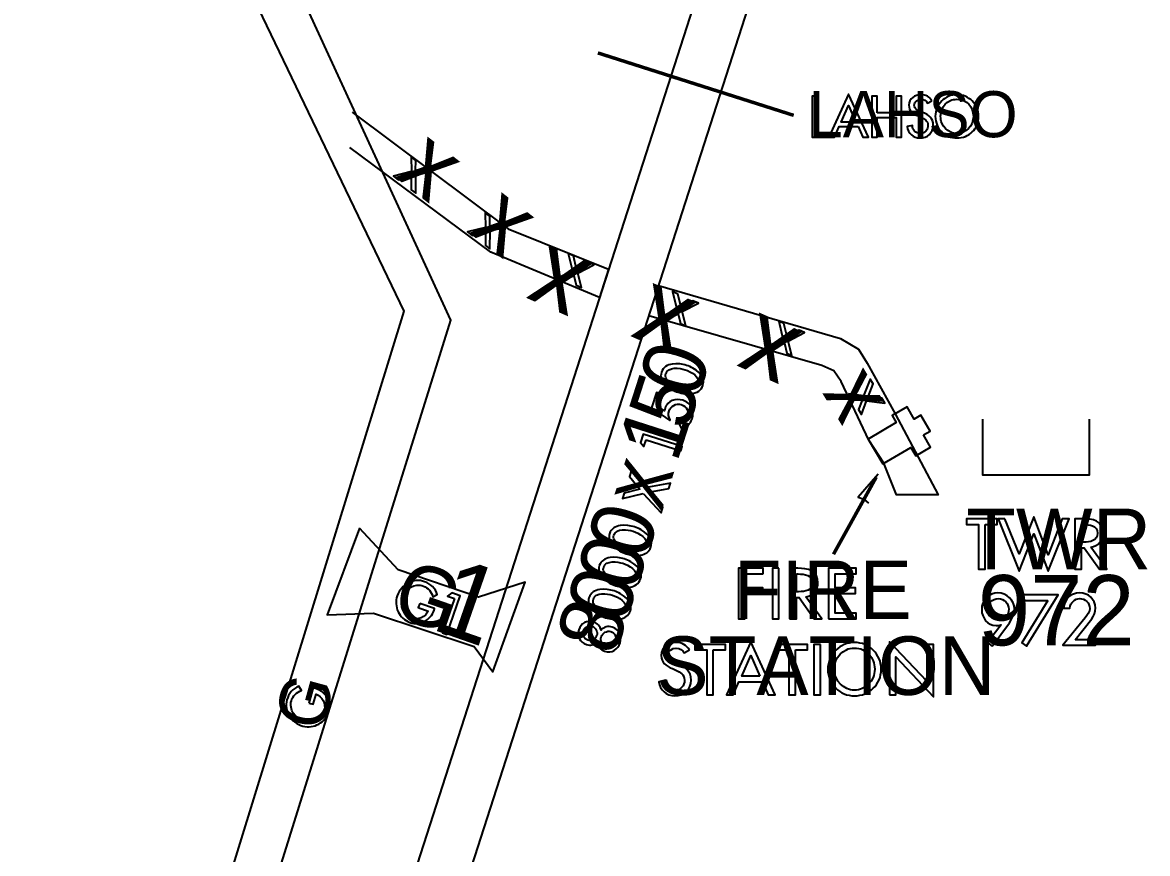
# Model space of a CAD drawing. Extents: x 0.25 to 5.47, y 0.33 to 5.65.
# Drawn here: x 2.989 to 4.735, y 2.204 to 3.494 of the extents above; entities that cross this region are included whole.
import ezdxf

# ---------------------------------------------------------------- set-up
doc = ezdxf.new("R2010")
doc.units = 0
doc.header["$MEASUREMENT"] = 0

msp = doc.modelspace()

# ---------------------------------------------------------------- linework, layer by layer
at = {"color": 0}
for points in [[(3.31044, 1.01557), (4.62819, 5.11083), (4.55013, 5.13487), (3.23236, 1.03944)], [(4.22347, 3.37989), (4.21511, 3.37989), (4.21511, 3.31614), (4.24289, 3.31614), (4.24289, 3.32319), (4.22347, 3.32319), (4.22347, 3.37989)], [(4.28624, 3.33263), (4.29362, 3.31614), (4.30225, 3.31614), (4.27154, 3.38319), (4.24083, 3.31614), (4.24946, 3.31614), (4.25678, 3.33263), (4.28624, 3.33263)], [(4.31597, 3.35389), (4.31597, 3.37989), (4.30761, 3.37989), (4.30761, 3.31614), (4.31597, 3.31614), (4.31597, 3.34679), (4.34554, 3.34679), (4.34554, 3.31614), (4.35374, 3.31614), (4.35374, 3.37989), (4.34554, 3.37989), (4.34554, 3.35389), (4.31597, 3.35389)], [(4.40082, 3.37294), (4.39931, 3.375), (4.39762, 3.37696), (4.39583, 3.37847), (4.39378, 3.37989), (4.39154, 3.38097), (4.38932, 3.38167), (4.38683, 3.38211), (4.38417, 3.38222), (4.38053, 3.38194), (4.37706, 3.38124), (4.37392, 3.37989), (4.37099, 3.37804), (4.3686, 3.37571), (4.36664, 3.37294), (4.36556, 3.36957), (4.36513, 3.36583), (4.3654, 3.36262), (4.36626, 3.35986), (4.36762, 3.35736), (4.36947, 3.35525), (4.37153, 3.35346), (4.37403, 3.35194), (4.37651, 3.35053), (4.37929, 3.34918), (4.38363, 3.34739), (4.38764, 3.34543), (4.39128, 3.34278), (4.39264, 3.34125), (4.39378, 3.33946), (4.39442, 3.33735), (4.39458, 3.33485), (4.39442, 3.33236), (4.39378, 3.33003), (4.39279, 3.32781), (4.39139, 3.32585), (4.3896, 3.32433), (4.38764, 3.32308), (4.38542, 3.32237), (4.38292, 3.3221), (4.38043, 3.32221), (4.37804, 3.32292), (4.37597, 3.324), (4.37403, 3.32557), (4.3725, 3.32736), (4.37136, 3.32943), (4.37071, 3.33192), (4.37044, 3.33442), (4.36219, 3.33279), (4.36307, 3.32904), (4.36442, 3.32557), (4.36637, 3.32249), (4.36887, 3.31988), (4.37169, 3.31776), (4.37483, 3.31625), (4.37847, 3.31526), (4.38222, 3.315), (4.38639, 3.31526), (4.39031, 3.3164), (4.39378, 3.31803), (4.39681, 3.32042), (4.39931, 3.32335), (4.40126, 3.32667), (4.4025, 3.33057), (4.40294, 3.33485), (4.40261, 3.33876), (4.40169, 3.34207), (4.40012, 3.345), (4.39822, 3.3475), (4.39583, 3.34961), (4.39318, 3.35151), (4.39014, 3.35319), (4.38683, 3.3546), (4.38222, 3.35639), (4.37918, 3.35792), (4.37625, 3.35986), (4.37517, 3.36094), (4.37418, 3.36253), (4.37358, 3.36404), (4.37332, 3.36583), (4.37358, 3.36789), (4.37429, 3.36974), (4.37543, 3.37136), (4.37679, 3.37261), (4.38026, 3.37457), (4.384, 3.37517), (4.38737, 3.37483), (4.38997, 3.37358), (4.39236, 3.37169), (4.39415, 3.36903), (4.40082, 3.37294)], [(4.43972, 3.38222), (4.43642, 3.38211), (4.43306, 3.38167), (4.42985, 3.38086), (4.42681, 3.37972), (4.42389, 3.37819), (4.42111, 3.37651), (4.41846, 3.37472), (4.41612, 3.3725), (4.4139, 3.37011), (4.41194, 3.36751), (4.41015, 3.36475), (4.40875, 3.36182), (4.40767, 3.35872), (4.40679, 3.35542), (4.40625, 3.35211), (4.40608, 3.34864), (4.40625, 3.345), (4.40679, 3.34153), (4.40767, 3.33822), (4.40875, 3.33512), (4.41015, 3.33208), (4.41178, 3.32943), (4.41374, 3.32682), (4.41596, 3.32443), (4.41835, 3.32237), (4.42096, 3.32042), (4.42378, 3.3189), (4.42665, 3.31749), (4.42974, 3.3164), (4.43294, 3.31554), (4.43625, 3.31515), (4.43972, 3.315), (4.44303, 3.31515), (4.4464, 3.31554), (4.44971, 3.3164), (4.45281, 3.31749), (4.45568, 3.3189), (4.4585, 3.32042), (4.4611, 3.32237), (4.46349, 3.32443), (4.46571, 3.32682), (4.46767, 3.32943), (4.46929, 3.33208), (4.47071, 3.33512), (4.47179, 3.33822), (4.47265, 3.34153), (4.47319, 3.345), (4.47331, 3.34864), (4.47319, 3.35211), (4.47265, 3.35542), (4.47179, 3.35872), (4.47071, 3.36182), (4.46929, 3.36475), (4.4675, 3.36751), (4.46556, 3.37011), (4.46332, 3.3725), (4.46099, 3.37472), (4.45833, 3.37651), (4.45557, 3.37819), (4.45264, 3.37972), (4.4496, 3.38086), (4.4464, 3.38167), (4.44303, 3.38211), (4.43972, 3.38222)], [(4.43972, 3.3221), (4.43722, 3.32221), (4.43474, 3.32249), (4.43224, 3.32319), (4.43001, 3.324), (4.42567, 3.32656), (4.42182, 3.32969), (4.41872, 3.33361), (4.41639, 3.33822), (4.41542, 3.34056), (4.41488, 3.34321), (4.41444, 3.34581), (4.41428, 3.34864), (4.41444, 3.35124), (4.41471, 3.35389), (4.41542, 3.35639), (4.41612, 3.35889), (4.41846, 3.36333), (4.42139, 3.36735), (4.42513, 3.37056), (4.42947, 3.37304), (4.43181, 3.37403), (4.43431, 3.37457), (4.43696, 3.375), (4.43972, 3.37517), (4.44249, 3.375), (4.44515, 3.37457), (4.44764, 3.37403), (4.44997, 3.37304), (4.45432, 3.37056), (4.45806, 3.36735), (4.46099, 3.36333), (4.46322, 3.35889), (4.46403, 3.35639), (4.46457, 3.35389), (4.465, 3.35124), (4.46511, 3.34864), (4.465, 3.34581), (4.46457, 3.34321), (4.46386, 3.34056), (4.46306, 3.33822), (4.46072, 3.33361), (4.45763, 3.32969), (4.45378, 3.32656), (4.44943, 3.324), (4.44721, 3.32319), (4.44472, 3.32249), (4.44222, 3.32221), (4.43972, 3.3221)], [(4.28293, 3.33974), (4.26014, 3.33974), (4.27154, 3.36567), (4.28293, 3.33974)], [(3.59293, 3.26281), (3.56526, 3.25586), (3.57249, 3.25028), (3.59278, 3.25586), (3.59278, 3.2346), (3.59988, 3.22917), (3.59999, 3.25722), (3.62235, 3.26238), (3.61513, 3.26807), (3.59944, 3.26443), (3.59961, 3.28), (3.5925, 3.28554), (3.59293, 3.26281)], [(3.70779, 3.17626), (3.68012, 3.16932), (3.6875, 3.16374), (3.70779, 3.16943), (3.70779, 3.14806), (3.71474, 3.14264), (3.715, 3.17068), (3.73736, 3.176), (3.73014, 3.18153), (3.71446, 3.17806), (3.71457, 3.19362), (3.70751, 3.199), (3.70779, 3.17626)], [(3.85113, 3.10487), (3.87625, 3.11822), (3.86778, 3.12196), (3.84944, 3.11154), (3.84446, 3.13222), (3.83626, 3.13585), (3.84278, 3.10861), (3.82237, 3.09819), (3.83068, 3.09446), (3.84517, 3.10167), (3.84864, 3.08653), (3.85682, 3.0829), (3.85113, 3.10487)], [(4.01307, 3.04542), (4.03836, 3.0586), (4.02983, 3.06233), (4.0115, 3.05208), (4.0064, 3.07275), (3.99832, 3.07639), (4.00489, 3.04904), (3.98432, 3.03863), (3.99278, 3.03489), (4.00711, 3.0421), (4.01069, 3.02696), (4.01888, 3.02333), (4.01307, 3.04542)], [(4.1779, 2.99957), (4.20307, 3.01292), (4.19461, 3.01654), (4.17626, 3.00624), (4.17122, 3.02696), (4.16303, 3.03054), (4.1696, 3.00319), (4.14903, 2.99278), (4.1575, 2.98915), (4.17193, 2.99625), (4.1754, 2.98113), (4.1836, 2.97749), (4.1779, 2.99957)], [(4.04531, 2.93083), (4.04585, 2.93375), (4.04611, 2.93642), (4.04585, 2.93918), (4.04514, 2.94168), (4.04417, 2.94417), (4.04275, 2.9464), (4.04112, 2.94862), (4.03917, 2.95068), (4.03489, 2.95443), (4.03, 2.95751), (4.0275, 2.95888), (4.02485, 2.96001), (4.02235, 2.96099), (4.02001, 2.96181), (4.01753, 2.96263), (4.01497, 2.96322), (4.01221, 2.96376), (4.00933, 2.96419), (4.00347, 2.96446), (3.99778, 2.96403), (3.99501, 2.96349), (3.99235, 2.96263), (3.98986, 2.96153), (3.98753, 2.96029), (3.98557, 2.9585), (3.98372, 2.95654), (3.98221, 2.95415), (3.98112, 2.95139), (3.98042, 2.94846), (3.98025, 2.94569), (3.98058, 2.94303), (3.98122, 2.94043), (3.98221, 2.93804), (3.98361, 2.93571), (3.98529, 2.93349), (3.98719, 2.93138), (3.99164, 2.92779), (3.99669, 2.92458), (3.99918, 2.92333), (4.00168, 2.9221), (4.00418, 2.92111), (4.00667, 2.92031), (4.009, 2.9196), (4.01167, 2.91889), (4.01443, 2.91835), (4.01719, 2.91808), (4.02306, 2.91764), (4.02875, 2.91818), (4.03153, 2.91872), (4.03418, 2.9196), (4.03651, 2.92057), (4.0389, 2.92193), (4.04085, 2.92361), (4.04264, 2.92567), (4.04406, 2.92806), (4.04531, 2.93083)], [(3.9879, 2.94917), (3.98876, 2.95111), (3.98986, 2.95281), (3.99126, 2.95404), (3.99278, 2.95514), (3.99669, 2.95665), (4.00097, 2.95736), (4.00553, 2.95736), (4.00999, 2.95692), (4.01417, 2.95611), (4.01779, 2.95514), (4.02126, 2.95389), (4.02512, 2.9521), (4.02903, 2.94988), (4.03267, 2.9471), (4.03569, 2.94401), (4.03792, 2.94069), (4.03863, 2.93892), (4.0389, 2.93696), (4.0389, 2.935), (4.03847, 2.93294), (4.03765, 2.9311), (4.03651, 2.92947), (4.03515, 2.92806), (4.03347, 2.92708), (4.02974, 2.92557), (4.02539, 2.92486), (4.021, 2.92486), (4.01654, 2.92529), (4.01237, 2.926), (4.00874, 2.92692), (4.00526, 2.92833), (4.00142, 2.93012), (3.9975, 2.93235), (3.99376, 2.935), (3.99067, 2.93804), (3.9885, 2.94151), (3.98779, 2.94336), (3.98736, 2.94526), (3.98753, 2.94721), (3.9879, 2.94917)], [(4.29932, 2.90679), (4.32764, 2.90332), (4.32292, 2.91124), (4.30192, 2.91319), (4.30957, 2.93321), (4.30485, 2.94069), (4.29471, 2.91461), (4.27192, 2.91775), (4.27669, 2.90989), (4.29264, 2.90767), (4.28678, 2.89318), (4.2915, 2.88542), (4.29932, 2.90679)], [(3.98025, 2.91764), (3.97347, 2.91986), (3.96582, 2.89583), (3.99403, 2.87651), (3.99447, 2.87793), (3.99289, 2.88097), (3.99224, 2.88433), (3.99208, 2.88781), (3.99278, 2.89111), (3.99403, 2.89387), (3.99571, 2.89626), (3.99778, 2.89833), (4.00028, 2.89985), (4.00304, 2.90099), (4.00597, 2.90169), (4.0089, 2.90169), (4.01183, 2.90099), (4.01471, 2.89974), (4.01719, 2.89806), (4.01932, 2.89583), (4.021, 2.89333), (4.02208, 2.89057), (4.02262, 2.88764), (4.02262, 2.8846), (4.02192, 2.88151), (4.02111, 2.87944), (4.02001, 2.87765), (4.01844, 2.87582), (4.01682, 2.87418), (4.01486, 2.87294), (4.01292, 2.87181), (4.01069, 2.8711), (4.00863, 2.87082), (4.0121, 2.8635), (4.01486, 2.86431), (4.01764, 2.8654), (4.02001, 2.86697), (4.02235, 2.86888), (4.02431, 2.87099), (4.02599, 2.87349), (4.02735, 2.87597), (4.02849, 2.87875), (4.02919, 2.88112), (4.02957, 2.88346), (4.02974, 2.88569), (4.02974, 2.88807), (4.02919, 2.89236), (4.02761, 2.89638), (4.02539, 2.90001), (4.02235, 2.90321), (4.02067, 2.90457), (4.01861, 2.90582), (4.01654, 2.90679), (4.01417, 2.90767), (4.00999, 2.90864), (4.00569, 2.90901), (4.00168, 2.90847), (3.99778, 2.90733), (3.99414, 2.90554), (3.9911, 2.90294), (3.98975, 2.90136), (3.98861, 2.89958), (3.98753, 2.89762), (3.98682, 2.89556), (3.98557, 2.89111), (3.97418, 2.89903), (3.98025, 2.91764)], [(4.38792, 2.85389), (4.39822, 2.85986), (4.38374, 2.8846), (4.37332, 2.87847), (4.36219, 2.89751), (4.33931, 2.884), (4.34554, 2.87321), (4.30192, 2.8475), (4.3246, 2.80886), (4.36833, 2.83458), (4.37597, 2.82167), (4.39887, 2.83512), (4.38792, 2.85389)], [(4.47917, 2.87819), (4.47917, 2.79221), (4.64513, 2.79221), (4.64513, 2.87819)], [(3.95736, 2.8464), (4.01124, 2.82904), (4.01346, 2.83583), (3.95281, 2.85525), (3.94846, 2.84207), (3.95389, 2.83583), (3.95736, 2.8464)], [(3.95264, 2.76318), (3.98058, 2.73318), (3.98318, 2.74164), (3.96137, 2.76514), (3.99262, 2.77083), (3.99528, 2.77929), (3.9554, 2.77181), (3.93431, 2.7979), (3.93153, 2.78928), (3.94749, 2.76958), (3.92333, 2.76361), (3.92057, 2.75499), (3.95264, 2.76318)], [(4.31722, 2.79318), (4.28624, 2.75722), (4.29531, 2.75418), (4.30225, 2.74821)], [(4.48335, 2.715), (4.50206, 2.715), (4.50206, 2.72374), (4.45432, 2.72374), (4.45432, 2.715), (4.47304, 2.715), (4.47304, 2.64529), (4.48335, 2.64529), (4.48335, 2.715)], [(4.51417, 2.72374), (4.50347, 2.72374), (4.5364, 2.64236), (4.55875, 2.70031), (4.58111, 2.64236), (4.61404, 2.72374), (4.60319, 2.72374), (4.58111, 2.66792), (4.55875, 2.72667), (4.5364, 2.66906), (4.51417, 2.72374)], [(4.64762, 2.67974), (4.65181, 2.68056), (4.65543, 2.68224), (4.65864, 2.68446), (4.66124, 2.68722), (4.66347, 2.69043), (4.66499, 2.6939), (4.66596, 2.69775), (4.66639, 2.70182), (4.66569, 2.70725), (4.66374, 2.71224), (4.66069, 2.71669), (4.65642, 2.72017), (4.65136, 2.72222), (4.646, 2.72319), (4.64057, 2.72364), (4.63499, 2.72374), (4.62278, 2.72374), (4.62278, 2.64529), (4.63292, 2.64529), (4.63292, 2.6786), (4.6371, 2.6786), (4.66069, 2.64529), (4.67219, 2.64529), (4.64762, 2.67974)], [(3.96457, 2.68001), (3.96528, 2.68294), (3.96556, 2.68571), (3.96528, 2.68832), (3.96457, 2.69081), (3.9636, 2.69336), (3.96224, 2.69553), (3.96056, 2.69775), (3.95861, 2.69988), (3.95432, 2.70361), (3.94943, 2.70665), (3.94683, 2.70806), (3.94428, 2.70915), (3.94179, 2.71012), (3.93946, 2.71099), (3.93696, 2.71181), (3.93431, 2.71235), (3.93164, 2.71289), (3.92876, 2.71332), (3.9229, 2.7136), (3.91721, 2.71322), (3.91444, 2.71263), (3.91178, 2.71181), (3.90929, 2.71083), (3.90696, 2.70942), (3.905, 2.70779), (3.90321, 2.70568), (3.90169, 2.70335), (3.90056, 2.70057), (3.89985, 2.69764), (3.89974, 2.69488), (3.90001, 2.69222), (3.90072, 2.68956), (3.90169, 2.68722), (3.90306, 2.68485), (3.90474, 2.68261), (3.90668, 2.68056), (3.91114, 2.67692), (3.91612, 2.67378), (3.91862, 2.67253), (3.92111, 2.67122), (3.92361, 2.67031), (3.92611, 2.66943), (3.9285, 2.66872), (3.9311, 2.66808), (3.93386, 2.66749), (3.93668, 2.66721), (3.94249, 2.66683), (3.94819, 2.66737), (3.95096, 2.66792), (3.95361, 2.66872), (3.95594, 2.66971), (3.95833, 2.67111), (3.96029, 2.6729), (3.96208, 2.67486), (3.96349, 2.67725), (3.96457, 2.68001)], [(3.90733, 2.69846), (3.90804, 2.70031), (3.90929, 2.70193), (3.91069, 2.70318), (3.91222, 2.70432), (3.91612, 2.70583), (3.92042, 2.70654), (3.92503, 2.70654), (3.92947, 2.70611), (3.9336, 2.70529), (3.93722, 2.70432), (3.94069, 2.70307), (3.94444, 2.70122), (3.94835, 2.699), (3.9521, 2.69624), (3.95514, 2.69319), (3.95736, 2.68989), (3.95806, 2.68804), (3.95833, 2.68608), (3.95833, 2.68419), (3.9579, 2.68207), (3.95708, 2.68028), (3.95594, 2.6786), (3.95458, 2.67725), (3.9529, 2.67626), (3.94917, 2.67469), (3.94488, 2.67404), (3.94043, 2.67404), (3.93582, 2.67443), (3.93164, 2.67529), (3.92817, 2.67626), (3.92469, 2.67751), (3.92085, 2.67931), (3.91694, 2.68153), (3.91319, 2.68419), (3.91015, 2.68722), (3.90793, 2.69069), (3.90722, 2.69249), (3.90679, 2.69444), (3.90679, 2.6964), (3.90733, 2.69846)], [(4.63292, 2.715), (4.63558, 2.715), (4.63943, 2.71485), (4.64318, 2.71457), (4.64692, 2.71386), (4.65028, 2.71263), (4.65321, 2.71099), (4.65554, 2.7085), (4.65707, 2.7054), (4.65767, 2.70139), (4.65707, 2.69721), (4.65571, 2.69401), (4.65349, 2.69168), (4.65072, 2.68989), (4.64751, 2.68858), (4.64388, 2.68793), (4.63997, 2.6875), (4.63612, 2.68733), (4.63292, 2.68733), (4.63292, 2.715)], [(3.94874, 2.63026), (3.94933, 2.63319), (3.9496, 2.63596), (3.94933, 2.63861), (3.94862, 2.64128), (3.94764, 2.64361), (3.94624, 2.646), (3.94461, 2.64822), (3.94265, 2.65013), (3.93832, 2.65386), (3.93349, 2.65696), (3.93099, 2.65831), (3.92833, 2.65956), (3.92583, 2.66054), (3.92344, 2.6614), (3.92096, 2.66211), (3.91846, 2.66276), (3.91569, 2.66319), (3.91276, 2.66363), (3.90696, 2.66401), (3.90126, 2.66363), (3.89849, 2.66303), (3.89583, 2.66222), (3.89333, 2.66114), (3.89094, 2.65972), (3.88906, 2.65804), (3.88721, 2.65597), (3.88569, 2.6536), (3.8846, 2.65099), (3.8839, 2.64806), (3.88374, 2.64529), (3.884, 2.64253), (3.88471, 2.63997), (3.88569, 2.63747), (3.8871, 2.63525), (3.88872, 2.63303), (3.89068, 2.63097), (3.89513, 2.62722), (3.90012, 2.62418), (3.90261, 2.62278), (3.90517, 2.62169), (3.90767, 2.62056), (3.91015, 2.61974), (3.91249, 2.61903), (3.91515, 2.61849), (3.91792, 2.61789), (3.92068, 2.61751), (3.92654, 2.61724), (3.93224, 2.61762), (3.935, 2.61822), (3.93767, 2.61903), (3.94, 2.62011), (3.94239, 2.62153), (3.94428, 2.62321), (3.94613, 2.62517), (3.94749, 2.62765), (3.94874, 2.63026)], [(3.89139, 2.64876), (3.89219, 2.65072), (3.89333, 2.65224), (3.89475, 2.6536), (3.89626, 2.65474), (3.90012, 2.65608), (3.90446, 2.65679), (3.90901, 2.65679), (3.91347, 2.65642), (3.91764, 2.65554), (3.92122, 2.65457), (3.92469, 2.65332), (3.9286, 2.65153), (3.93251, 2.64931), (3.93608, 2.64665), (3.93918, 2.64361), (3.9414, 2.64014), (3.94206, 2.63835), (3.94239, 2.6365), (3.94239, 2.63444), (3.94194, 2.63249), (3.94114, 2.63053), (3.94, 2.6289), (3.93858, 2.62765), (3.93696, 2.62651), (3.93321, 2.625), (3.92887, 2.62429), (3.92443, 2.62429), (3.91997, 2.62472), (3.91585, 2.62554), (3.91222, 2.62651), (3.90875, 2.62776), (3.90483, 2.62956), (3.90099, 2.63178), (3.89725, 2.6346), (3.89415, 2.63764), (3.89193, 2.64094), (3.89128, 2.64279), (3.89085, 2.64475), (3.89094, 2.64665), (3.89139, 2.64876)], [(4.13906, 2.63807), (4.13906, 2.64681), (4.10053, 2.64681), (4.10053, 2.56819), (4.11068, 2.56819), (4.11068, 2.60747), (4.13818, 2.60747), (4.13818, 2.61626), (4.11068, 2.61626), (4.11068, 2.63807), (4.13906, 2.63807)], [(4.16336, 2.64681), (4.15321, 2.64681), (4.15321, 2.56819), (4.16336, 2.56819), (4.16336, 2.64681)], [(4.20529, 2.60265), (4.20942, 2.60362), (4.21322, 2.60525), (4.21636, 2.60747), (4.21903, 2.61014), (4.22125, 2.61333), (4.22276, 2.61697), (4.22374, 2.62071), (4.22401, 2.62472), (4.22331, 2.63015), (4.22151, 2.63525), (4.21832, 2.63971), (4.21419, 2.64307), (4.20915, 2.64513), (4.20378, 2.64626), (4.19819, 2.64665), (4.19276, 2.64681), (4.18039, 2.64681), (4.18039, 2.56819), (4.19054, 2.56819), (4.19054, 2.60167), (4.19488, 2.60167), (4.21832, 2.56819), (4.22999, 2.56819), (4.20529, 2.60265)], [(4.19054, 2.63807), (4.19336, 2.63807), (4.1971, 2.63792), (4.20096, 2.63764), (4.20469, 2.63683), (4.20806, 2.63569), (4.21099, 2.6339), (4.21332, 2.63151), (4.21474, 2.62831), (4.21528, 2.62446), (4.21485, 2.62028), (4.21349, 2.61708), (4.21126, 2.61458), (4.2085, 2.61279), (4.20514, 2.61165), (4.20156, 2.61083), (4.19775, 2.61057), (4.1939, 2.6104), (4.19054, 2.6104), (4.19054, 2.63807)], [(4.24029, 2.56819), (4.28304, 2.56819), (4.28304, 2.57693), (4.25043, 2.57693), (4.25043, 2.60747), (4.28207, 2.60747), (4.28207, 2.61626), (4.25043, 2.61626), (4.25043, 2.63807), (4.28304, 2.63807), (4.28304, 2.64681), (4.24029, 2.64681), (4.24029, 2.56819)], [(3.60596, 2.59233), (3.60362, 2.58572), (3.61887, 2.5804), (3.61708, 2.57693), (3.61475, 2.57417), (3.61165, 2.57183), (3.60818, 2.56999), (3.60444, 2.5689), (3.60069, 2.56836), (3.59694, 2.56847), (3.59332, 2.56928), (3.59099, 2.57026), (3.58886, 2.5715), (3.58681, 2.57292), (3.58501, 2.57443), (3.58192, 2.57818), (3.57969, 2.58251), (3.57818, 2.58724), (3.57747, 2.59207), (3.57764, 2.59694), (3.57889, 2.60167), (3.57986, 2.60433), (3.58111, 2.60682), (3.58251, 2.60906), (3.58415, 2.61111), (3.58778, 2.61475), (3.59207, 2.61751), (3.59668, 2.61947), (3.60151, 2.62044), (3.60389, 2.62056), (3.60656, 2.62044), (3.60906, 2.62001), (3.61154, 2.61931), (3.61415, 2.61822), (3.61654, 2.61664), (3.61887, 2.61486), (3.62082, 2.61279), (3.62278, 2.6104), (3.62429, 2.60792), (3.62554, 2.60525), (3.62642, 2.60238), (3.63319, 2.60596), (3.63194, 2.60943), (3.63026, 2.61279), (3.62819, 2.61567), (3.62571, 2.61849), (3.62304, 2.62082), (3.62001, 2.62294), (3.61681, 2.62472), (3.6135, 2.62608), (3.61029, 2.62696), (3.6071, 2.62765), (3.60374, 2.62776), (3.60053, 2.62776), (3.59739, 2.62739), (3.59418, 2.62651), (3.5911, 2.62554), (3.58822, 2.62418), (3.58539, 2.62261), (3.58279, 2.62071), (3.58029, 2.6186), (3.5779, 2.6161), (3.57585, 2.6135), (3.57389, 2.61068), (3.57237, 2.60747), (3.57096, 2.60417), (3.56999, 2.60113), (3.56944, 2.59793), (3.56917, 2.59472), (3.56928, 2.59153), (3.56961, 2.58849), (3.57026, 2.58539), (3.57113, 2.58236), (3.57237, 2.57943), (3.57389, 2.57667), (3.57557, 2.574), (3.57747, 2.57167), (3.57969, 2.56928), (3.58208, 2.56739), (3.58475, 2.56554), (3.58751, 2.56401), (3.59056, 2.56278), (3.59358, 2.56179), (3.59668, 2.56125), (3.59972, 2.56099), (3.60265, 2.56108), (3.60542, 2.56142), (3.60818, 2.56196), (3.61094, 2.56293), (3.6135, 2.56401), (3.61583, 2.56554), (3.61822, 2.56722), (3.62028, 2.56917), (3.62224, 2.57124), (3.62403, 2.57362), (3.62571, 2.57622), (3.62706, 2.57904), (3.62831, 2.58208), (3.62901, 2.58431), (3.60596, 2.59233)], [(3.65972, 2.59999), (3.64111, 2.54639), (3.64779, 2.54406), (3.66872, 2.60433), (3.65571, 2.60889), (3.64914, 2.60362), (3.65972, 2.59999)], [(3.93278, 2.58068), (3.93349, 2.5835), (3.9336, 2.58626), (3.93332, 2.58903), (3.93261, 2.59153), (3.93164, 2.59403), (3.93028, 2.59625), (3.9286, 2.59847), (3.92665, 2.60053), (3.92236, 2.60417), (3.91749, 2.60736), (3.91499, 2.60872), (3.91238, 2.60986), (3.91, 2.61083), (3.9075, 2.61165), (3.90517, 2.61253), (3.9025, 2.61307), (3.89974, 2.61361), (3.89681, 2.61404), (3.89094, 2.61431), (3.88525, 2.61388), (3.88249, 2.61333), (3.87989, 2.61253), (3.87739, 2.61139), (3.87517, 2.61014), (3.87304, 2.60835), (3.87125, 2.60639), (3.86974, 2.604), (3.8686, 2.60124), (3.86789, 2.59831), (3.86778, 2.59554), (3.86806, 2.59293), (3.86876, 2.59028), (3.86974, 2.58789), (3.87125, 2.58556), (3.87294, 2.58333), (3.87472, 2.58128), (3.87918, 2.57764), (3.88417, 2.57443), (3.88667, 2.57308), (3.88932, 2.57194), (3.89182, 2.57096), (3.89415, 2.57015), (3.89665, 2.56928), (3.89914, 2.56874), (3.90196, 2.56819), (3.90474, 2.56776), (3.91054, 2.56749), (3.91624, 2.56803), (3.91906, 2.56862), (3.92165, 2.56944), (3.92415, 2.57042), (3.92638, 2.57183), (3.92833, 2.57346), (3.93012, 2.57557), (3.93164, 2.5779), (3.93278, 2.58068)], [(3.87543, 2.59901), (3.87625, 2.60097), (3.87739, 2.60265), (3.87875, 2.60389), (3.88043, 2.60499), (3.88417, 2.60656), (3.88846, 2.60721), (3.89307, 2.60721), (3.89751, 2.60682), (3.90169, 2.60596), (3.90528, 2.60499), (3.90875, 2.60374), (3.91265, 2.60194), (3.9165, 2.59972), (3.92014, 2.59694), (3.92318, 2.59392), (3.9254, 2.59056), (3.92611, 2.58876), (3.92654, 2.58681), (3.92638, 2.58485), (3.926, 2.58279), (3.92513, 2.58094), (3.92404, 2.57932), (3.92264, 2.5779), (3.92111, 2.57693), (3.91721, 2.57542), (3.91292, 2.57471), (3.90847, 2.57471), (3.90403, 2.57514), (3.89985, 2.57585), (3.89626, 2.57682), (3.89279, 2.57818), (3.88889, 2.58003), (3.88499, 2.58225), (3.8814, 2.58485), (3.87819, 2.58789), (3.87597, 2.59136), (3.87528, 2.59321), (3.87483, 2.59517), (3.875, 2.59706), (3.87543, 2.59901)], [(4.49414, 2.52582), (4.521, 2.56207), (4.52403, 2.56706), (4.52653, 2.57221), (4.5275, 2.57488), (4.52832, 2.57747), (4.52875, 2.5804), (4.52886, 2.58333), (4.52832, 2.58849), (4.52681, 2.59321), (4.52447, 2.5975), (4.52126, 2.60124), (4.51736, 2.60433), (4.51307, 2.60667), (4.50836, 2.60818), (4.50331, 2.60861), (4.49821, 2.60818), (4.49333, 2.60667), (4.48904, 2.60433), (4.48529, 2.60113), (4.48221, 2.59722), (4.47999, 2.59278), (4.47846, 2.58789), (4.47808, 2.58263), (4.47846, 2.5779), (4.4796, 2.57335), (4.48167, 2.56917), (4.48415, 2.56543), (4.48753, 2.56222), (4.49126, 2.55985), (4.49556, 2.55832), (4.50028, 2.55778), (4.50418, 2.55806), (4.50792, 2.55931), (4.50803, 2.55919), (4.48708, 2.53142), (4.49414, 2.52582)], [(4.58083, 2.59706), (4.54015, 2.53125), (4.54764, 2.52582), (4.59679, 2.60568), (4.54015, 2.60568), (4.54015, 2.59706), (4.58083, 2.59706)], [(4.62332, 2.53597), (4.64903, 2.56836), (4.65126, 2.5721), (4.65306, 2.57611), (4.65403, 2.58057), (4.65446, 2.58501), (4.65403, 2.59), (4.6525, 2.59457), (4.65028, 2.59864), (4.64735, 2.60211), (4.64378, 2.60487), (4.63971, 2.60693), (4.63514, 2.60818), (4.63026, 2.60861), (4.62517, 2.60818), (4.62056, 2.60693), (4.61637, 2.60499), (4.6129, 2.60238), (4.61003, 2.5989), (4.60781, 2.59483), (4.60612, 2.59028), (4.60525, 2.58512), (4.61501, 2.58512), (4.61556, 2.58822), (4.61654, 2.59099), (4.61789, 2.59347), (4.61985, 2.59554), (4.62207, 2.59739), (4.62457, 2.59874), (4.62739, 2.59961), (4.63026, 2.59999), (4.63319, 2.59961), (4.63612, 2.59874), (4.63872, 2.59739), (4.64111, 2.59543), (4.64307, 2.59321), (4.64442, 2.59056), (4.6454, 2.58763), (4.64567, 2.58458), (4.64513, 2.58057), (4.64344, 2.57682), (4.64128, 2.57335), (4.63872, 2.57015), (4.60417, 2.52724), (4.65446, 2.52724), (4.65446, 2.53597), (4.62332, 2.53597)], [(4.50347, 2.56651), (4.50043, 2.56679), (4.49735, 2.56776), (4.49457, 2.56928), (4.49208, 2.57124), (4.48986, 2.57374), (4.48817, 2.57656), (4.48708, 2.57969), (4.48682, 2.58317), (4.48708, 2.58653), (4.48817, 2.58974), (4.48975, 2.5925), (4.49197, 2.595), (4.49447, 2.59706), (4.49735, 2.59864), (4.50071, 2.59961), (4.50401, 2.59999), (4.50722, 2.59961), (4.51025, 2.59847), (4.51292, 2.59694), (4.51531, 2.59472), (4.51736, 2.59224), (4.51888, 2.58946), (4.51986, 2.58637), (4.52013, 2.58317), (4.51986, 2.58003), (4.51904, 2.57693), (4.51753, 2.57417), (4.51557, 2.57167), (4.51318, 2.56944), (4.51025, 2.56793), (4.50711, 2.56679), (4.50347, 2.56651)], [(3.89279, 2.51818), (3.89692, 2.51736), (3.90082, 2.51719), (3.90446, 2.5179), (3.90776, 2.51942), (3.91069, 2.52154), (3.91319, 2.52414), (3.91525, 2.52735), (3.91683, 2.53097), (3.91764, 2.53489), (3.91792, 2.53863), (3.91737, 2.54237), (3.91624, 2.54568), (3.91428, 2.54878), (3.91178, 2.55154), (3.90864, 2.55376), (3.90474, 2.55528), (3.90235, 2.55599), (3.89985, 2.55626), (3.89751, 2.55626), (3.89513, 2.55583), (3.8929, 2.55512), (3.89094, 2.55414), (3.88906, 2.55263), (3.88737, 2.551), (3.88585, 2.55512), (3.88336, 2.55875), (3.88178, 2.56011), (3.87999, 2.56153), (3.87804, 2.5625), (3.87582, 2.56332), (3.87207, 2.56418), (3.86833, 2.56429), (3.86486, 2.56375), (3.86165, 2.5625), (3.85872, 2.56054), (3.85622, 2.55806), (3.85417, 2.55512), (3.85265, 2.55154), (3.85178, 2.54779), (3.85178, 2.54417), (3.85238, 2.54069), (3.85362, 2.53749), (3.85558, 2.53456), (3.85807, 2.53207), (3.86094, 2.53), (3.86458, 2.52849), (3.86697, 2.52794), (3.86914, 2.52761), (3.87136, 2.52761), (3.87349, 2.52794), (3.8775, 2.52929), (3.88113, 2.53168), (3.88151, 2.52929), (3.88222, 2.52707), (3.88336, 2.52513), (3.88471, 2.52333), (3.88639, 2.52165), (3.88835, 2.52029), (3.89057, 2.51915), (3.89279, 2.51818)], [(3.85943, 2.54943), (3.86029, 2.55138), (3.86154, 2.55317), (3.86317, 2.55474), (3.86501, 2.55583), (3.86697, 2.55664), (3.86914, 2.55707), (3.87136, 2.55707), (3.87358, 2.55664), (3.87543, 2.55583), (3.87706, 2.55447), (3.87847, 2.5529), (3.87972, 2.551), (3.88053, 2.54889), (3.88113, 2.54682), (3.88124, 2.5446), (3.88086, 2.54249), (3.87989, 2.54069), (3.87864, 2.53901), (3.87696, 2.53749), (3.875, 2.5364), (3.87294, 2.53554), (3.87082, 2.535), (3.86876, 2.53489), (3.86681, 2.53526), (3.86475, 2.53624), (3.8629, 2.53749), (3.86139, 2.53901), (3.86014, 2.54096), (3.85943, 2.54292), (3.85906, 2.54514), (3.85906, 2.54719), (3.85943, 2.54943)], [(3.88747, 2.54042), (3.88846, 2.54264), (3.88986, 2.5446), (3.89154, 2.54622), (3.89344, 2.54753), (3.89556, 2.54844), (3.89789, 2.54904), (3.90012, 2.54904), (3.90261, 2.54861), (3.90474, 2.54764), (3.90653, 2.54622), (3.90804, 2.54443), (3.90929, 2.54237), (3.91015, 2.54015), (3.91054, 2.53776), (3.91054, 2.53543), (3.91, 2.53321), (3.90918, 2.53097), (3.90776, 2.52903), (3.90597, 2.52735), (3.90403, 2.5261), (3.90196, 2.52513), (3.89958, 2.52458), (3.89735, 2.52447), (3.89501, 2.52501), (3.89279, 2.52599), (3.89085, 2.52735), (3.88932, 2.52919), (3.88818, 2.53108), (3.88737, 2.53331), (3.88693, 2.53569), (3.8871, 2.53803), (3.88747, 2.54042)], [(4.02447, 2.52013), (4.02262, 2.52279), (4.02067, 2.52513), (4.01833, 2.52707), (4.01585, 2.52875), (4.01318, 2.53), (4.01025, 2.53097), (4.00722, 2.53153), (4.00401, 2.53168), (3.99957, 2.53142), (3.99544, 2.53028), (3.99137, 2.52875), (3.9879, 2.52636), (3.98486, 2.5236), (3.98247, 2.52013), (3.98112, 2.51611), (3.98058, 2.5115), (3.98096, 2.50749), (3.9821, 2.50401), (3.98372, 2.50108), (3.98594, 2.49849), (3.9885, 2.49625), (3.99154, 2.49431), (3.99474, 2.49251), (3.99804, 2.491), (4.00347, 2.48861), (4.00836, 2.48628), (4.01264, 2.48318), (4.01443, 2.48122), (4.01568, 2.47889), (4.01654, 2.4764), (4.01693, 2.47331), (4.01665, 2.47017), (4.01585, 2.46724), (4.0146, 2.46457), (4.01281, 2.46224), (4.01069, 2.46029), (4.00836, 2.45876), (4.00553, 2.4579), (4.0025, 2.45751), (3.99946, 2.45779), (3.99653, 2.45861), (3.99387, 2.46001), (3.99164, 2.46181), (3.98975, 2.46419), (3.98833, 2.46669), (3.98753, 2.46972), (3.98719, 2.47293), (3.97694, 2.47071), (3.97808, 2.4661), (3.97971, 2.46181), (3.98221, 2.45806), (3.98514, 2.45486), (3.98861, 2.45236), (3.99262, 2.45042), (3.99696, 2.44917), (4.00168, 2.44889), (4.00678, 2.44933), (4.0115, 2.45057), (4.01585, 2.45264), (4.01958, 2.45557), (4.02279, 2.45915), (4.02512, 2.46332), (4.02653, 2.46804), (4.02707, 2.47331), (4.02669, 2.47808), (4.02556, 2.48221), (4.02376, 2.48568), (4.02138, 2.48888), (4.01844, 2.49154), (4.01497, 2.49388), (4.01124, 2.49582), (4.00722, 2.49761), (4.00168, 2.49983), (3.99794, 2.50168), (3.99431, 2.50401), (3.99289, 2.50553), (3.99181, 2.50722), (3.991, 2.50933), (3.99067, 2.5115), (3.991, 2.51406), (3.99197, 2.51628), (3.99322, 2.51818), (3.99485, 2.51986), (3.99918, 2.52225), (4.00375, 2.52289), (4.00792, 2.52251), (4.01124, 2.521), (4.01406, 2.51861), (4.01639, 2.5154), (4.02447, 2.52013)], [(4.13781, 2.47054), (4.14681, 2.45031), (4.15733, 2.45031), (4.11957, 2.53276), (4.08182, 2.45031), (4.09233, 2.45031), (4.1014, 2.47054), (4.13781, 2.47054)], [(4.28071, 2.53168), (4.27653, 2.53153), (4.27251, 2.53082), (4.26861, 2.52983), (4.26471, 2.52849), (4.26112, 2.52669), (4.25776, 2.52474), (4.25456, 2.52235), (4.25151, 2.51975), (4.24892, 2.51665), (4.24653, 2.51346), (4.24431, 2.51014), (4.24262, 2.50651), (4.2411, 2.50265), (4.24013, 2.49875), (4.23942, 2.49457), (4.23931, 2.49029), (4.23942, 2.48583), (4.24013, 2.48156), (4.2411, 2.47749), (4.24251, 2.47364), (4.24431, 2.47), (4.24636, 2.46653), (4.24875, 2.46349), (4.25151, 2.46056), (4.25444, 2.4579), (4.25765, 2.45557), (4.26112, 2.45361), (4.26471, 2.45193), (4.26844, 2.45057), (4.27235, 2.4496), (4.27653, 2.449), (4.28071, 2.44889), (4.28489, 2.449), (4.28901, 2.4496), (4.29292, 2.45057), (4.29665, 2.45193), (4.3004, 2.45361), (4.30376, 2.45557), (4.30697, 2.4579), (4.30985, 2.46056), (4.31267, 2.46349), (4.315, 2.46653), (4.31706, 2.47), (4.3189, 2.47364), (4.32026, 2.47749), (4.32124, 2.48156), (4.32194, 2.48583), (4.3221, 2.49029), (4.32194, 2.49457), (4.32124, 2.49875), (4.32026, 2.50265), (4.3189, 2.50651), (4.31706, 2.51014), (4.315, 2.51346), (4.3125, 2.51665), (4.30985, 2.51975), (4.30681, 2.52235), (4.3036, 2.52474), (4.30029, 2.52669), (4.29665, 2.52849), (4.29292, 2.52983), (4.2889, 2.53082), (4.28489, 2.53153), (4.28071, 2.53168)], [(4.33475, 2.45031), (4.345, 2.45031), (4.345, 2.50944), (4.40306, 2.4471), (4.40306, 2.52875), (4.3929, 2.52875), (4.3929, 2.47151), (4.33475, 2.5325), (4.33475, 2.45031)], [(4.06153, 2.52001), (4.08029, 2.52001), (4.08029, 2.52875), (4.03267, 2.52875), (4.03267, 2.52001), (4.05138, 2.52001), (4.05138, 2.45031), (4.06153, 2.45031), (4.06153, 2.52001)], [(4.18892, 2.52001), (4.20763, 2.52001), (4.20763, 2.52875), (4.16, 2.52875), (4.16, 2.52001), (4.17876, 2.52001), (4.17876, 2.45031), (4.18892, 2.45031), (4.18892, 2.52001)], [(4.22808, 2.52875), (4.21778, 2.52875), (4.21778, 2.45031), (4.22808, 2.45031), (4.22808, 2.52875)], [(4.28071, 2.45751), (4.2775, 2.45763), (4.27447, 2.45817), (4.27154, 2.45904), (4.26861, 2.46001), (4.26335, 2.46306), (4.25874, 2.46696), (4.25489, 2.47179), (4.25196, 2.47738), (4.25082, 2.48042), (4.25017, 2.48361), (4.24957, 2.48682), (4.24946, 2.49029), (4.24957, 2.4936), (4.25, 2.49681), (4.25071, 2.49983), (4.25168, 2.50293), (4.25444, 2.50846), (4.25819, 2.51335), (4.26281, 2.51736), (4.26807, 2.5204), (4.271, 2.52154), (4.27403, 2.52225), (4.27735, 2.52279), (4.28071, 2.52289), (4.28401, 2.52279), (4.28738, 2.52225), (4.29042, 2.52154), (4.29335, 2.5204), (4.29861, 2.51736), (4.30317, 2.51335), (4.30697, 2.50846), (4.30974, 2.50293), (4.31071, 2.49983), (4.31142, 2.49681), (4.31179, 2.4936), (4.31196, 2.49029), (4.31179, 2.48682), (4.31125, 2.48361), (4.31054, 2.48042), (4.30946, 2.47738), (4.30653, 2.47179), (4.30263, 2.46696), (4.29807, 2.46306), (4.29275, 2.46001), (4.28988, 2.45904), (4.28694, 2.45817), (4.2839, 2.45763), (4.28071, 2.45751)], [(4.13363, 2.47933), (4.10558, 2.47933), (4.11957, 2.51124), (4.13363, 2.47933)], [(3.43386, 2.4375), (3.44069, 2.43571), (3.44499, 2.45139), (3.44846, 2.44988), (3.45156, 2.44749), (3.45404, 2.44472), (3.45611, 2.4414), (3.45751, 2.43778), (3.45833, 2.43403), (3.4585, 2.43028), (3.45779, 2.42654), (3.45708, 2.42415), (3.45594, 2.42193), (3.45469, 2.41986), (3.45318, 2.41792), (3.44971, 2.41461), (3.44553, 2.41211), (3.44114, 2.41015), (3.43625, 2.40918), (3.43138, 2.40901), (3.42654, 2.40989), (3.42389, 2.41069), (3.42139, 2.41178), (3.41906, 2.41303), (3.41683, 2.41444), (3.41292, 2.41792), (3.40972, 2.42193), (3.4075, 2.42626), (3.40625, 2.4311), (3.40597, 2.4336), (3.40597, 2.43608), (3.40608, 2.43858), (3.40668, 2.44114), (3.40767, 2.4439), (3.4089, 2.4464), (3.41054, 2.44874), (3.41249, 2.45096), (3.41471, 2.4529), (3.4171, 2.45469), (3.41971, 2.45611), (3.42253, 2.45725), (3.41835, 2.46376), (3.41499, 2.46224), (3.41194, 2.46029), (3.40901, 2.45806), (3.40653, 2.4554), (3.40429, 2.45247), (3.4025, 2.44943), (3.40099, 2.44613), (3.39974, 2.44265), (3.39903, 2.43946), (3.39876, 2.43608), (3.39876, 2.43294), (3.39903, 2.42958), (3.39974, 2.42654), (3.40072, 2.42344), (3.40196, 2.42042), (3.40349, 2.41764), (3.40528, 2.41488), (3.40733, 2.41237), (3.40956, 2.41), (3.41222, 2.40793), (3.41499, 2.40597), (3.41808, 2.40429), (3.42122, 2.40294), (3.42458, 2.40181), (3.42779, 2.4011), (3.43099, 2.40072), (3.43419, 2.40072), (3.43733, 2.40099), (3.44043, 2.40153), (3.44347, 2.40235), (3.4464, 2.4036), (3.44917, 2.405), (3.45182, 2.40668), (3.45432, 2.40847), (3.45665, 2.41054), (3.45876, 2.41292), (3.46056, 2.41558), (3.46224, 2.41818), (3.46349, 2.42111), (3.46457, 2.42432), (3.46528, 2.42736), (3.46556, 2.43056), (3.46571, 2.43349), (3.46544, 2.43642), (3.46485, 2.43929), (3.46403, 2.44194), (3.46289, 2.44461), (3.46164, 2.4471), (3.46001, 2.44933), (3.45817, 2.45156), (3.45611, 2.45344), (3.45378, 2.45529), (3.45122, 2.45692), (3.44862, 2.45833), (3.44569, 2.45958), (3.44265, 2.46056), (3.44026, 2.46126), (3.43386, 2.4375)]]:
    msp.add_lwpolyline(points, dxfattribs=at)
at = {"color": 254}
for points in [[(3.2564, 1.10151), (3.07346, 1.16846), (3.65429, 3.03222), (3.39833, 3.58903), (3.45236, 3.81207), (3.52735, 3.85113), (3.32237, 3.91401), (3.37831, 3.82904), (3.32335, 3.58404), (3.58138, 3.04611), (2.98942, 1.12554), (3.23236, 1.03944), (3.2564, 1.10151)], [(3.50108, 3.35514), (3.74322, 3.17378), (3.89903, 3.11128), (3.88499, 3.06739), (3.71625, 3.13764), (3.49724, 3.30012)], [(3.97667, 3.08583), (4.25874, 3.00375), (4.28711, 2.98719), (4.3004, 2.96528), (4.34392, 2.88683), (4.41069, 2.76112), (4.34571, 2.76112), (4.32622, 2.80985), (4.30279, 2.84597), (4.26014, 2.93696), (4.24875, 2.95335), (4.22999, 2.96164), (3.96137, 3.03874)], [(3.51238, 2.70915), (3.46235, 2.57433), (3.53429, 2.57721), (3.69026, 2.52528), (3.71929, 2.48628), (3.76932, 2.62528), (3.69737, 2.60221), (3.57237, 2.64432), (3.51238, 2.70915)]]:
    msp.add_lwpolyline(points, dxfattribs=at)
at = {"color": 0}
for points in [[(3.88238, 3.4471, 0.005417, 0.005417, 0), (4.18625, 3.35015, 0.005417, 0.005417, 0)], [(3.88238, 3.4471, 0.005417, 0.005417, 0), (4.18625, 3.35015, 0.005417, 0.005417, 0)], [(4.31446, 2.78847, 0.005417, 0.005417, 0), (4.24804, 2.66863, 0.005417, 0.005417, 0)]]:
    msp.add_lwpolyline(points, format="xyseb", dxfattribs=at)

# ---------------------------------------------------------------- texts
for s, height, p in [('LAHSO', 0.0715887, (4.20925, 3.31614)), ('TWR', 0.0942716, (4.45421, 2.64524)), ('FIRE', 0.0906922, (4.09328, 2.56825)), ('972', 0.108993, (4.47221, 2.52726)), ('STATION', 0.0907522, (3.97329, 2.45028))]:
    msp.add_text(s, height=height, dxfattribs=at).set_placement(p)
for s, height, rotation, p in [('x', 0.105237, 322.324, (3.56615, 3.25511)), ('x', 0.105237, 322.324, (3.68111, 3.16864)), ('x', 0.116547, 156.144, (3.87518, 3.11867)), ('x', 0.116547, 156.144, (4.03721, 3.05914)), ('x', 0.116547, 156.144, (4.20197, 3.01335)), ('0', 0.097481, 72.1911, (4.03665, 2.90808)), ('x', 0.097482, 121.308, (4.32703, 2.90439)), ('5', 0.097481, 72.1911, (4.02072, 2.85844)), ('1', 0.097481, 72.1911, (4.00479, 2.80879)), ('X', 0.077498, 72.1917, (3.9805, 2.73321)), ('0', 0.097481, 72.1911, (3.95607, 2.65724)), ('0', 0.097481, 72.1911, (3.94014, 2.60758)), ('G', 0.092587, 340.772, (3.55836, 2.57525)), ('1', 0.119269, 340.77, (3.621, 2.5534)), ('0', 0.097481, 72.1911, (3.92419, 2.55794)), ('8', 0.097481, 72.1911, (3.90826, 2.50831)), ('G', 0.077497, 74.836, (3.45437, 2.39128))]:
    msp.add_text(s, height=height, rotation=rotation, dxfattribs=at).set_placement(p)

doc.saveas('drawing.dxf')
